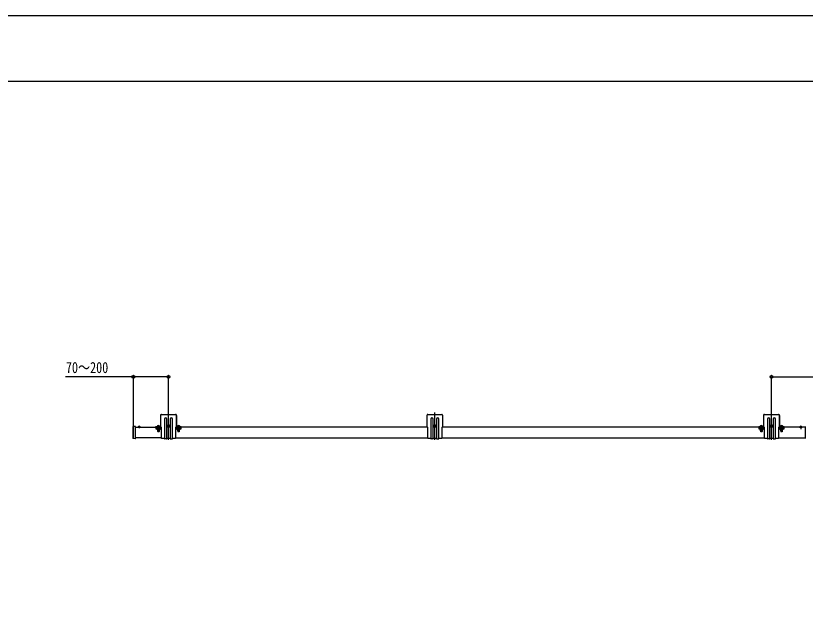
# Model space of a CAD drawing. Units: millimetres, scale not verified. Extents: x -4205 to 4205, y -2970 to 2970.
# Drawn here: x -2354 to -9, y 1176 to 2970 of the extents above; entities that cross this region are included whole.
import ezdxf
from ezdxf.enums import TextEntityAlignment as Align

# ---------------------------------------------------------------- set-up
doc = ezdxf.new("R2010")
doc.units = ezdxf.units.MM
doc.header["$LTSCALE"] = 16
for name, color, linetype in [('0-2_YKK_A1', 4, 'Continuous'), ('0-3_YKK_D', 6, 'Continuous'), ('0-4_YKK_ZWAK', 7, 'Continuous')]:
    doc.layers.add(name, color=color, linetype=linetype)
doc.styles.add('ＭＳ ゴシック', font='')
doc.styles.get('ＭＳ ゴシック').set_extended_font_data('MS Gothic')

msp = doc.modelspace()

# ---------------------------------------------------------------- linework, layer by layer
at = {"layer": '0-2_YKK_A1'}
for p, q in [((-1923.48, 1747.06), (-1923.48, 1782.56)), ((-1920.98, 1785.06), (-1879.98, 1785.06)), ((-1900.48, 1709.54), (-1900.48, 1790.71)), ((-1877.48, 1782.56), (-1877.48, 1747.06)), ((-1132.48, 1747.06), (-1132.48, 1782.56)), ((-1129.98, 1785.06), (-1088.98, 1785.06)), ((-1109.48, 1709.54), (-1109.48, 1790.71)), ((-1086.48, 1782.56), (-1086.48, 1747.06)), ((-132.48, 1747.06), (-132.48, 1782.56)), ((-129.98, 1785.06), (-88.98, 1785.06)), ((-109.48, 1709.54), (-109.48, 1790.71)), ((-86.48, 1782.56), (-86.48, 1747.06)), ((-1924.48, 1782.06), (-1924.48, 1750.06)), ((-1912.48, 1771.26), (-1912.48, 1713.56)), ((-1905.48, 1713.56), (-1905.48, 1771.26)), ((-1895.48, 1771.26), (-1895.48, 1713.56)), ((-1888.48, 1713.56), (-1888.48, 1771.26)), ((-1876.48, 1782.06), (-1876.48, 1750.06)), ((-1121.48, 1771.26), (-1121.48, 1713.56)), ((-1114.48, 1713.56), (-1114.48, 1771.26)), ((-1104.48, 1771.26), (-1104.48, 1713.56)), ((-1097.48, 1713.56), (-1097.48, 1771.26)), ((-133.48, 1782.06), (-133.48, 1750.06)), ((-121.48, 1771.26), (-121.48, 1713.56)), ((-114.48, 1713.56), (-114.48, 1771.26)), ((-104.48, 1771.26), (-104.48, 1713.56)), ((-97.48, 1713.56), (-97.48, 1771.26)), ((-85.48, 1782.06), (-85.48, 1750.06)), ((-2006.98, 1747.88), (-2006.98, 1714.24)), ((-1999.3, 1749.3), (-2006.04, 1748.88)), ((-2004.98, 1711.96), (-2004.98, 1750.29)), ((-1998.98, 1748.31), (-1998.98, 1749)), ((-1998.98, 1713.81), (-1998.98, 1748.31)), ((-1998.98, 1747.06), (-1923.48, 1747.06)), ((-1983.88, 1747.06), (-1991.08, 1747.06)), ((-1989.53, 1749.03), (-1988.63, 1747.22)), ((-1987.48, 1746.61), (-1988.63, 1747.22)), ((-1987.48, 1750.56), (-1987.48, 1743.99)), ((-1987.48, 1746.61), (-1986.34, 1747.22)), ((-1985.43, 1749.03), (-1986.34, 1747.22)), ((-1938.48, 1749.06), (-1925.48, 1749.06)), ((-1938.48, 1747.56), (-1938.48, 1749.06)), ((-1938.48, 1747.56), (-1925.48, 1747.56)), ((-1937.23, 1740.76), (-1937.23, 1745.26)), ((-1924.23, 1740.76), (-1937.23, 1740.76)), ((-1935.48, 1747.36), (-1935.48, 1747.06)), ((-1925.48, 1747.36), (-1935.48, 1747.36)), ((-1932.73, 1747.06), (-1935.48, 1747.06)), ((-1933.48, 1739.26), (-1934.73, 1740.76)), ((-1934.46, 1749.06), (-1926.5, 1749.06)), ((-1933.73, 1747.06), (-1933.73, 1746.56)), ((-1932.48, 1739.26), (-1933.48, 1739.26)), ((-1932.73, 1736.11), (-1932.73, 1747.36)), ((-1932.56, 1751.14), (-1931.63, 1749.28)), ((-1932.48, 1747.66), (-1932.34, 1748.48)), ((-1928.48, 1747.66), (-1932.48, 1747.66)), ((-1932.48, 1747.66), (-1932.48, 1734.46)), ((-1932.1, 1747.66), (-1932.34, 1748.68)), ((-1932.1, 1747.66), (-1932.1, 1733.71)), ((-1931.63, 1749.28), (-1930.48, 1748.67)), ((-1931.48, 1736.86), (-1931.48, 1744.36)), ((-1931.48, 1743.86), (-1929.48, 1743.86)), ((-1930.23, 1743.76), (-1930.73, 1743.76)), ((-1930.23, 1742.26), (-1930.73, 1742.26)), ((-1930.48, 1752.56), (-1930.48, 1732.6)), ((-1929.34, 1749.28), (-1930.48, 1748.67)), ((-1929.48, 1736.86), (-1929.48, 1744.36)), ((-1928.41, 1751.14), (-1929.34, 1749.28)), ((-1928.86, 1747.66), (-1928.62, 1748.68)), ((-1928.86, 1747.66), (-1928.86, 1733.71)), ((-1928.48, 1747.66), (-1928.62, 1748.48)), ((-1928.48, 1747.66), (-1928.48, 1734.46)), ((-1928.23, 1735.86), (-1928.23, 1747.36)), ((-1928.23, 1744.51), (-1928.23, 1743.01)), ((-1926.73, 1743.01), (-1928.23, 1743.01)), ((-1926.98, 1739.26), (-1927.98, 1739.26)), ((-1925.73, 1740.76), (-1926.98, 1739.26)), ((-1924.23, 1740.76), (-1923.23, 1743.26)), ((-1923.48, 1747.06), (-1921.48, 1747.06)), ((-1921.48, 1746.78), (-1921.48, 1747.06)), ((-1921.48, 1731.78), (-1921.48, 1745.35)), ((-1904.73, 1750.26), (-1896.23, 1750.26)), ((-1901.73, 1749.85), (-1902.56, 1749.85)), ((-1900.48, 1746.01), (-1900.48, 1754.51)), ((-1899.24, 1750.68), (-1898.41, 1750.68)), ((-1879.48, 1747.06), (-1879.48, 1746.78)), ((-1879.48, 1747.06), (-1877.48, 1747.06)), ((-1879.48, 1745.35), (-1879.48, 1731.78)), ((-1132.48, 1747.06), (-1877.48, 1747.06)), ((-1877.23, 1740.76), (-1877.23, 1745.26)), ((-1864.23, 1740.76), (-1877.23, 1740.76)), ((-1875.48, 1749.06), (-1862.48, 1749.06)), ((-1875.48, 1747.56), (-1862.48, 1747.56)), ((-1875.48, 1747.36), (-1875.48, 1747.06)), ((-1865.48, 1747.36), (-1875.48, 1747.36)), ((-1872.73, 1747.06), (-1875.48, 1747.06)), ((-1873.48, 1739.26), (-1874.73, 1740.76)), ((-1874.46, 1749.06), (-1866.5, 1749.06)), ((-1873.73, 1747.06), (-1873.73, 1746.56)), ((-1872.48, 1739.26), (-1873.48, 1739.26)), ((-1872.73, 1736.11), (-1872.73, 1747.36)), ((-1872.56, 1751.14), (-1871.63, 1749.28)), ((-1872.48, 1747.66), (-1872.34, 1748.48)), ((-1868.48, 1747.66), (-1872.48, 1747.66)), ((-1872.48, 1747.66), (-1872.48, 1734.46)), ((-1872.1, 1747.66), (-1872.34, 1748.68)), ((-1872.1, 1747.66), (-1872.1, 1733.71)), ((-1871.63, 1749.28), (-1870.48, 1748.67)), ((-1871.48, 1736.86), (-1871.48, 1744.36)), ((-1871.48, 1743.86), (-1869.48, 1743.86)), ((-1870.23, 1743.76), (-1870.73, 1743.76)), ((-1870.23, 1742.26), (-1870.73, 1742.26)), ((-1870.48, 1752.56), (-1870.48, 1732.6)), ((-1869.34, 1749.28), (-1870.48, 1748.67)), ((-1869.48, 1736.86), (-1869.48, 1744.36)), ((-1868.41, 1751.14), (-1869.34, 1749.28)), ((-1868.86, 1747.66), (-1868.62, 1748.68)), ((-1868.86, 1747.66), (-1868.86, 1733.71)), ((-1868.48, 1747.66), (-1868.62, 1748.48)), ((-1868.48, 1747.66), (-1868.48, 1734.46)), ((-1868.23, 1735.86), (-1868.23, 1747.36)), ((-1868.23, 1744.51), (-1868.23, 1743.01)), ((-1866.73, 1743.01), (-1868.23, 1743.01)), ((-1866.98, 1739.26), (-1867.98, 1739.26)), ((-1865.73, 1740.76), (-1866.98, 1739.26)), ((-1864.23, 1740.76), (-1863.23, 1743.26)), ((-1862.48, 1747.56), (-1862.48, 1749.06)), ((-1132.48, 1747.06), (-1130.48, 1747.06)), ((-1130.48, 1746.78), (-1130.48, 1747.06)), ((-1130.48, 1731.78), (-1130.48, 1745.35)), ((-1113.73, 1750.26), (-1105.23, 1750.26)), ((-1110.73, 1749.85), (-1111.56, 1749.85)), ((-1109.48, 1746.01), (-1109.48, 1754.51)), ((-1108.24, 1750.68), (-1107.41, 1750.68)), ((-1088.48, 1747.06), (-1088.48, 1746.78)), ((-1088.48, 1747.06), (-1086.48, 1747.06)), ((-1088.48, 1745.35), (-1088.48, 1731.78)), ((-132.48, 1747.06), (-1086.48, 1747.06)), ((-147.48, 1749.06), (-134.48, 1749.06)), ((-147.48, 1747.56), (-147.48, 1749.06)), ((-147.48, 1747.56), (-134.48, 1747.56)), ((-146.23, 1740.76), (-146.23, 1745.26)), ((-133.23, 1740.76), (-146.23, 1740.76)), ((-144.48, 1747.36), (-144.48, 1747.06)), ((-134.48, 1747.36), (-144.48, 1747.36)), ((-141.73, 1747.06), (-144.48, 1747.06)), ((-142.48, 1739.26), (-143.73, 1740.76)), ((-143.46, 1749.06), (-135.5, 1749.06)), ((-142.73, 1747.06), (-142.73, 1746.56)), ((-141.48, 1739.26), (-142.48, 1739.26)), ((-141.73, 1736.11), (-141.73, 1747.36)), ((-141.56, 1751.14), (-140.63, 1749.28)), ((-141.48, 1747.66), (-141.34, 1748.48)), ((-137.48, 1747.66), (-141.48, 1747.66)), ((-141.48, 1747.66), (-141.48, 1734.46)), ((-141.1, 1747.66), (-141.34, 1748.68)), ((-141.1, 1747.66), (-141.1, 1733.71)), ((-140.63, 1749.28), (-139.48, 1748.67)), ((-140.48, 1736.86), (-140.48, 1744.36)), ((-140.48, 1743.86), (-138.48, 1743.86)), ((-139.23, 1743.76), (-139.73, 1743.76)), ((-139.23, 1742.26), (-139.73, 1742.26)), ((-139.48, 1752.56), (-139.48, 1732.6)), ((-138.34, 1749.28), (-139.48, 1748.67)), ((-138.48, 1736.86), (-138.48, 1744.36)), ((-137.41, 1751.14), (-138.34, 1749.28)), ((-137.86, 1747.66), (-137.62, 1748.68)), ((-137.86, 1747.66), (-137.86, 1733.71)), ((-137.48, 1747.66), (-137.62, 1748.48)), ((-137.48, 1747.66), (-137.48, 1734.46)), ((-137.23, 1735.86), (-137.23, 1747.36)), ((-137.23, 1744.51), (-137.23, 1743.01)), ((-135.73, 1743.01), (-137.23, 1743.01)), ((-135.98, 1739.26), (-136.98, 1739.26)), ((-134.73, 1740.76), (-135.98, 1739.26)), ((-133.23, 1740.76), (-132.23, 1743.26)), ((-132.48, 1747.06), (-130.48, 1747.06)), ((-130.48, 1746.78), (-130.48, 1747.06)), ((-130.48, 1731.78), (-130.48, 1745.35)), ((-113.73, 1750.26), (-105.23, 1750.26)), ((-110.73, 1749.85), (-111.56, 1749.85)), ((-109.48, 1746.01), (-109.48, 1754.51)), ((-108.24, 1750.68), (-107.41, 1750.68)), ((-88.48, 1747.06), (-88.48, 1746.78)), ((-88.48, 1747.06), (-86.48, 1747.06)), ((-88.48, 1745.35), (-88.48, 1731.78)), ((-9.48, 1747.06), (-86.48, 1747.06)), ((-86.23, 1740.76), (-86.23, 1745.26)), ((-73.23, 1740.76), (-86.23, 1740.76)), ((-84.48, 1749.06), (-71.48, 1749.06)), ((-84.48, 1747.56), (-71.48, 1747.56)), ((-84.48, 1747.36), (-84.48, 1747.06)), ((-74.48, 1747.36), (-84.48, 1747.36)), ((-81.73, 1747.06), (-84.48, 1747.06)), ((-82.48, 1739.26), (-83.73, 1740.76)), ((-83.46, 1749.06), (-75.5, 1749.06)), ((-82.73, 1747.06), (-82.73, 1746.56)), ((-81.48, 1739.26), (-82.48, 1739.26)), ((-81.73, 1736.11), (-81.73, 1747.36)), ((-81.56, 1751.14), (-80.63, 1749.28)), ((-81.48, 1747.66), (-81.34, 1748.48)), ((-77.48, 1747.66), (-81.48, 1747.66)), ((-81.48, 1747.66), (-81.48, 1734.46)), ((-81.1, 1747.66), (-81.34, 1748.68)), ((-81.1, 1747.66), (-81.1, 1733.71)), ((-80.63, 1749.28), (-79.48, 1748.67)), ((-80.48, 1736.86), (-80.48, 1744.36)), ((-80.48, 1743.86), (-78.48, 1743.86)), ((-79.23, 1743.76), (-79.73, 1743.76)), ((-79.23, 1742.26), (-79.73, 1742.26)), ((-79.48, 1752.56), (-79.48, 1732.6)), ((-78.34, 1749.28), (-79.48, 1748.67)), ((-78.48, 1736.86), (-78.48, 1744.36)), ((-77.41, 1751.14), (-78.34, 1749.28)), ((-77.86, 1747.66), (-77.62, 1748.68)), ((-77.86, 1747.66), (-77.86, 1733.71)), ((-77.48, 1747.66), (-77.62, 1748.48)), ((-77.48, 1747.66), (-77.48, 1734.46)), ((-77.23, 1735.86), (-77.23, 1747.36)), ((-77.23, 1744.51), (-77.23, 1743.01)), ((-75.73, 1743.01), (-77.23, 1743.01)), ((-75.98, 1739.26), (-76.98, 1739.26)), ((-74.73, 1740.76), (-75.98, 1739.26)), ((-73.23, 1740.76), (-72.23, 1743.26)), ((-71.48, 1747.56), (-71.48, 1749.06)), ((-26.08, 1747.06), (-18.88, 1747.06)), ((-24.53, 1749.03), (-23.63, 1747.22)), ((-22.48, 1746.61), (-23.63, 1747.22)), ((-22.48, 1750.56), (-22.48, 1741.41)), ((-22.48, 1746.61), (-21.34, 1747.22)), ((-20.43, 1749.03), (-21.34, 1747.22)), ((-9.48, 1748.85), (-9.48, 1748.05)), ((-1999.3, 1712.83), (-2006.04, 1713.25)), ((-1921.48, 1715.06), (-1998.98, 1715.06)), ((-1998.98, 1713.13), (-1998.98, 1713.81)), ((-1928.48, 1734.46), (-1932.48, 1734.46)), ((-1931.78, 1733.06), (-1932.48, 1734.46)), ((-1929.18, 1733.06), (-1931.78, 1733.06)), ((-1928.48, 1734.46), (-1929.18, 1733.06)), ((-1921.48, 1713.56), (-1921.48, 1730.35)), ((-1912.48, 1713.56), (-1921.48, 1713.56)), ((-1906.48, 1712.56), (-1911.48, 1712.56)), ((-1895.48, 1713.56), (-1905.48, 1713.56)), ((-1894.48, 1712.56), (-1889.48, 1712.56)), ((-1879.48, 1713.56), (-1888.48, 1713.56)), ((-1879.48, 1730.35), (-1879.48, 1713.56)), ((-1879.48, 1715.06), (-1130.48, 1715.06)), ((-1868.48, 1734.46), (-1872.48, 1734.46)), ((-1871.78, 1733.06), (-1872.48, 1734.46)), ((-1869.18, 1733.06), (-1871.78, 1733.06)), ((-1868.48, 1734.46), (-1869.18, 1733.06)), ((-1130.48, 1713.56), (-1130.48, 1730.35)), ((-1121.48, 1713.56), (-1130.48, 1713.56)), ((-1115.48, 1712.56), (-1120.48, 1712.56)), ((-1104.48, 1713.56), (-1114.48, 1713.56)), ((-1103.48, 1712.56), (-1098.48, 1712.56)), ((-1088.48, 1713.56), (-1097.48, 1713.56)), ((-1088.48, 1730.35), (-1088.48, 1713.56)), ((-1088.48, 1715.06), (-130.48, 1715.06)), ((-137.48, 1734.46), (-141.48, 1734.46)), ((-140.78, 1733.06), (-141.48, 1734.46)), ((-138.18, 1733.06), (-140.78, 1733.06)), ((-137.48, 1734.46), (-138.18, 1733.06)), ((-130.48, 1713.56), (-130.48, 1730.35)), ((-121.48, 1713.56), (-130.48, 1713.56)), ((-115.48, 1712.56), (-120.48, 1712.56)), ((-104.48, 1713.56), (-114.48, 1713.56)), ((-103.48, 1712.56), (-98.48, 1712.56)), ((-88.48, 1713.56), (-97.48, 1713.56)), ((-88.48, 1730.35), (-88.48, 1713.56)), ((-88.48, 1715.06), (-9.48, 1715.06)), ((-77.48, 1734.46), (-81.48, 1734.46)), ((-80.78, 1733.06), (-81.48, 1734.46)), ((-78.18, 1733.06), (-80.78, 1733.06)), ((-77.48, 1734.46), (-78.18, 1733.06))]:
    msp.add_line(p, q, dxfattribs=at)
for points in [[(-1923.23, 1743.26), (-1923.23, 1745.26), (-1937.23, 1745.26)], [(-1926.23, 1746.56), (-1926.23, 1747.06), (-1933.73, 1747.06)], [(-1925.48, 1747.36), (-1925.48, 1747.06), (-1928.23, 1747.06)], [(-1902.56, 1749.85), (-1902.56, 1750.68), (-1901.73, 1750.68)], [(-1900.9, 1751.51), (-1900.9, 1752.34), (-1900.07, 1752.34), (-1900.07, 1751.51)], [(-1900.07, 1749.02), (-1900.07, 1748.19), (-1900.9, 1748.19), (-1900.9, 1749.02)], [(-1898.41, 1750.68), (-1898.41, 1749.85), (-1899.24, 1749.85)], [(-1863.23, 1743.26), (-1863.23, 1745.26), (-1877.23, 1745.26)], [(-1866.23, 1746.56), (-1866.23, 1747.06), (-1873.73, 1747.06)], [(-1865.48, 1747.36), (-1865.48, 1747.06), (-1868.23, 1747.06)], [(-1111.56, 1749.85), (-1111.56, 1750.68), (-1110.73, 1750.68)], [(-1109.9, 1751.51), (-1109.9, 1752.34), (-1109.07, 1752.34), (-1109.07, 1751.51)], [(-1109.07, 1749.02), (-1109.07, 1748.19), (-1109.9, 1748.19), (-1109.9, 1749.02)], [(-1107.41, 1750.68), (-1107.41, 1749.85), (-1108.24, 1749.85)], [(-132.23, 1743.26), (-132.23, 1745.26), (-146.23, 1745.26)], [(-135.23, 1746.56), (-135.23, 1747.06), (-142.73, 1747.06)], [(-134.48, 1747.36), (-134.48, 1747.06), (-137.23, 1747.06)], [(-111.56, 1749.85), (-111.56, 1750.68), (-110.73, 1750.68)], [(-109.9, 1751.51), (-109.9, 1752.34), (-109.07, 1752.34), (-109.07, 1751.51)], [(-109.07, 1749.02), (-109.07, 1748.19), (-109.9, 1748.19), (-109.9, 1749.02)], [(-107.41, 1750.68), (-107.41, 1749.85), (-108.24, 1749.85)], [(-72.23, 1743.26), (-72.23, 1745.26), (-86.23, 1745.26)], [(-75.23, 1746.56), (-75.23, 1747.06), (-82.73, 1747.06)], [(-74.48, 1747.36), (-74.48, 1747.06), (-77.23, 1747.06)], [(-9.48, 1748.05), (-9.48, 1714.08), (-9.48, 1713.28)], [(-1930.48, 1733.86), (-1930.48, 1734.86), (-1929.23, 1734.86)], [(-1870.48, 1733.86), (-1870.48, 1734.86), (-1869.23, 1734.86)], [(-139.48, 1733.86), (-139.48, 1734.86), (-138.23, 1734.86)], [(-79.48, 1733.86), (-79.48, 1734.86), (-78.23, 1734.86)]]:
    msp.add_lwpolyline(points, dxfattribs=at)
for centre in [(-1900.48, 1750.26), (-1109.48, 1750.26), (-109.48, 1750.26)]:
    msp.add_circle(centre, 4.25, dxfattribs=at)
for centre, radius, start, end in [((-1921.98, 1782.06), 2.5, 103.64345, 180), ((-1920.98, 1782.56), 2.5, 90, 180), ((-1879.98, 1782.56), 2.5, 0, 90), ((-1878.98, 1782.06), 2.5, 0, 76.35598), ((-1129.98, 1782.56), 2.5, 90, 180), ((-1088.98, 1782.56), 2.5, 0, 90), ((-130.98, 1782.06), 2.5, 103.64345, 180), ((-129.98, 1782.56), 2.5, 90, 180), ((-88.98, 1782.56), 2.5, 0, 90), ((-87.98, 1782.06), 2.5, 0, 76.35598), ((-1908.98, 1771.26), 3.5, 0, 180), ((-1891.98, 1771.26), 3.5, 0, 180), ((-1117.98, 1771.26), 3.5, 0, 180), ((-1100.98, 1771.26), 3.5, 0, 180), ((-117.98, 1771.26), 3.5, 0, 180), ((-100.98, 1771.26), 3.5, 0, 180), ((-2005.98, 1747.88), 1, 93.5, 180), ((-1999.28, 1749), 0.3, 0, 93.5), ((-1991.08, 1747.22), 0.154, 152.71904, 270), ((-1987.48, 1745.36), 4.2, 27.28096, 152.71904), ((-1983.88, 1747.22), 0.154, 270, 27.28096), ((-1934.46, 1749.34), 0.274, 142.28591, 270), ((-1930.48, 1746.26), 5.3, 37.71409, 142.28591), ((-1932.83, 1748.56), 0.5, 349.90904, 90), ((-1930.48, 1736.11), 2.25, 180, 270), ((-1930.23, 1734.45), 5.32, 64.95498, 115.04502), ((-1930.48, 1744.36), 1, 0, 180), ((-1930.73, 1743.01), 0.75, 90, 270), ((-1930.48, 1736.86), 1, 180, 0), ((-1930.23, 1743.01), 0.75, 270, 90), ((-1929.23, 1735.86), 1, 270, 0), ((-1928.13, 1748.56), 0.5, 90, 190.09096), ((-1928.23, 1743.01), 1.5, 0, 90), ((-1926.5, 1749.34), 0.274, 270, 37.71409), ((-1925.48, 1750.06), 1, 270, 0), ((-1925.48, 1750.06), 2.5, 270, 323.1301), ((-1922.18, 1746.06), 1, 314.427, 45.573), ((-1901.73, 1751.51), 0.83, 270, 0), ((-1901.73, 1749.02), 0.83, 0, 90), ((-1899.24, 1751.51), 0.83, 180, 270), ((-1899.24, 1749.02), 0.83, 90, 180), ((-1878.78, 1746.06), 1, 134.427, 225.573), ((-1875.48, 1750.06), 2.5, 216.8699, 270), ((-1875.48, 1750.06), 1, 180, 270), ((-1874.46, 1749.34), 0.274, 142.28591, 270), ((-1870.48, 1746.26), 5.3, 37.71409, 142.28591), ((-1872.83, 1748.56), 0.5, 349.90904, 90), ((-1870.48, 1736.11), 2.25, 180, 270), ((-1870.23, 1734.45), 5.32, 64.95498, 115.04502), ((-1870.48, 1744.36), 1, 0, 180), ((-1870.73, 1743.01), 0.75, 90, 270), ((-1870.48, 1736.86), 1, 180, 0), ((-1870.23, 1743.01), 0.75, 270, 90), ((-1869.23, 1735.86), 1, 270, 0), ((-1868.13, 1748.56), 0.5, 90, 190.09096), ((-1868.23, 1743.01), 1.5, 0, 90), ((-1866.5, 1749.34), 0.274, 270, 37.71409), ((-1131.18, 1746.06), 1, 314.427, 45.573), ((-1110.73, 1751.51), 0.83, 270, 0), ((-1110.73, 1749.02), 0.83, 0, 90), ((-1108.24, 1751.51), 0.83, 180, 270), ((-1108.24, 1749.02), 0.83, 90, 180), ((-1087.78, 1746.06), 1, 134.427, 225.573), ((-143.46, 1749.34), 0.274, 142.28591, 270), ((-139.48, 1746.26), 5.3, 37.71409, 142.28591), ((-141.83, 1748.56), 0.5, 349.90904, 90), ((-139.48, 1736.11), 2.25, 180, 270), ((-139.23, 1734.45), 5.32, 64.95498, 115.04502), ((-139.48, 1744.36), 1, 0, 180), ((-139.73, 1743.01), 0.75, 90, 270), ((-139.48, 1736.86), 1, 180, 0), ((-139.23, 1743.01), 0.75, 270, 90), ((-138.23, 1735.86), 1, 270, 0), ((-137.13, 1748.56), 0.5, 90, 190.09096), ((-137.23, 1743.01), 1.5, 0, 90), ((-135.5, 1749.34), 0.274, 270, 37.71409), ((-134.48, 1750.06), 1, 270, 0), ((-134.48, 1750.06), 2.5, 270, 323.1301), ((-131.18, 1746.06), 1, 314.427, 45.573), ((-110.73, 1751.51), 0.83, 270, 0), ((-110.73, 1749.02), 0.83, 0, 90), ((-108.24, 1751.51), 0.83, 180, 270), ((-108.24, 1749.02), 0.83, 90, 180), ((-87.78, 1746.06), 1, 134.427, 225.573), ((-84.48, 1750.06), 2.5, 216.8699, 270), ((-84.48, 1750.06), 1, 180, 270), ((-83.46, 1749.34), 0.274, 142.28591, 270), ((-79.48, 1746.26), 5.3, 37.71409, 142.28591), ((-81.83, 1748.56), 0.5, 349.90904, 90), ((-79.48, 1736.11), 2.25, 180, 270), ((-79.23, 1734.45), 5.32, 64.95498, 115.04502), ((-79.48, 1744.36), 1, 0, 180), ((-79.73, 1743.01), 0.75, 90, 270), ((-79.48, 1736.86), 1, 180, 0), ((-79.23, 1743.01), 0.75, 270, 90), ((-78.23, 1735.86), 1, 270, 0), ((-77.13, 1748.56), 0.5, 90, 190.09096), ((-77.23, 1743.01), 1.5, 0, 90), ((-75.5, 1749.34), 0.274, 270, 37.71409), ((-26.08, 1747.22), 0.154, 152.71904, 270), ((-22.48, 1745.36), 4.2, 27.28096, 152.71904), ((-18.88, 1747.22), 0.154, 270, 27.28096), ((-9.28, 1748.85), 0.2, 93.5, 180), ((-2005.98, 1714.24), 1, 180, 266.5), ((-1999.28, 1713.13), 0.3, 266.5, 0), ((-1922.18, 1731.06), 1, 314.427, 45.573), ((-1911.48, 1713.56), 1, 180, 270), ((-1906.48, 1713.56), 1, 270, 0), ((-1894.48, 1713.56), 1, 180, 270), ((-1889.48, 1713.56), 1, 270, 0), ((-1878.78, 1731.06), 1, 134.427, 225.573), ((-1131.18, 1731.06), 1, 314.427, 45.573), ((-1120.48, 1713.56), 1, 180, 270), ((-1115.48, 1713.56), 1, 270, 0), ((-1103.48, 1713.56), 1, 180, 270), ((-1098.48, 1713.56), 1, 270, 0), ((-1087.78, 1731.06), 1, 134.427, 225.573), ((-131.18, 1731.06), 1, 314.427, 45.573), ((-120.48, 1713.56), 1, 180, 270), ((-115.48, 1713.56), 1, 270, 0), ((-103.48, 1713.56), 1, 180, 270), ((-98.48, 1713.56), 1, 270, 0), ((-87.78, 1731.06), 1, 134.427, 225.573), ((-9.28, 1713.28), 0.2, 180, 266.5)]:
    msp.add_arc(centre, radius, start, end, dxfattribs=at)
at = {"layer": '0-3_YKK_D'}
for p, q in [((-2004.98, 1751.29), (-2004.98, 1898.06)), ((-1900.48, 1791.71), (-1900.48, 1898.06)), ((-109.48, 1791.71), (-109.48, 1898.06))]:
    msp.add_line(p, q, dxfattribs=at)
for points in [[(-1900.48, 1897.06), (-2004.98, 1897.06), (-2206.38, 1897.06)], [(-109.48, 1897.06), (-4.98, 1897.06), (196.42, 1897.06)]]:
    msp.add_lwpolyline(points, dxfattribs=at)
for centre in [(-2004.98, 1897.06), (-1900.48, 1897.06), (-109.48, 1897.06)]:
    msp.add_circle(centre, 4.25, dxfattribs=at)
at = {"layer": '0-4_YKK_ZWAK'}
msp.add_line((3895.02, 2775), (-3904.98, 2775), dxfattribs=at)
msp.add_lwpolyline([(-4205, -2970), (4205, -2970), (4205, 2970), (-4205, 2970)], close=True, dxfattribs=at)

# ---------------------------------------------------------------- texts
at = {"layer": '0-3_YKK_D', "style": 'ＭＳ ゴシック', "width": 0.8}
msp.add_text('70～200', height=32.99, dxfattribs=at).set_placement((-2205.38, 1898.06), align=Align.BOTTOM_LEFT)

doc.saveas('drawing.dxf')
